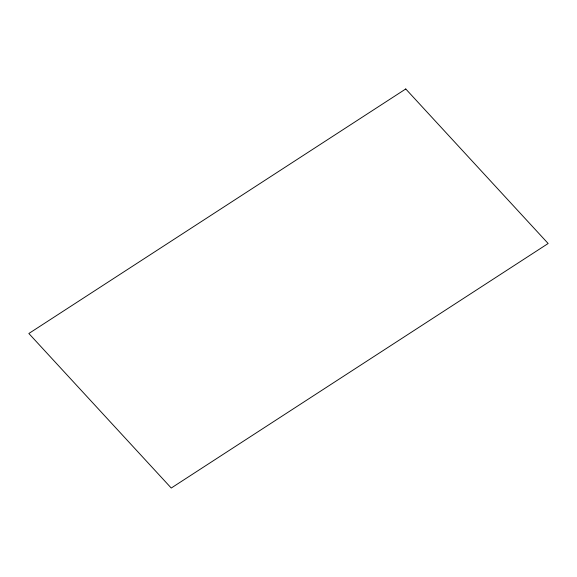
<?xml version="1.0" encoding="UTF-8"?>
<svg xmlns="http://www.w3.org/2000/svg" width="577" height="577" viewBox="0 0 577 577"><rect width="100%" height="100%" fill="white"/><g stroke="black" fill="none" stroke-linecap="round" stroke-linejoin="round"><path stroke-width="0.87" d="M405.754 88.966L28.85 333.499L171.246 488.034L548.15 243.501L405.754 88.966"/></g></svg>
